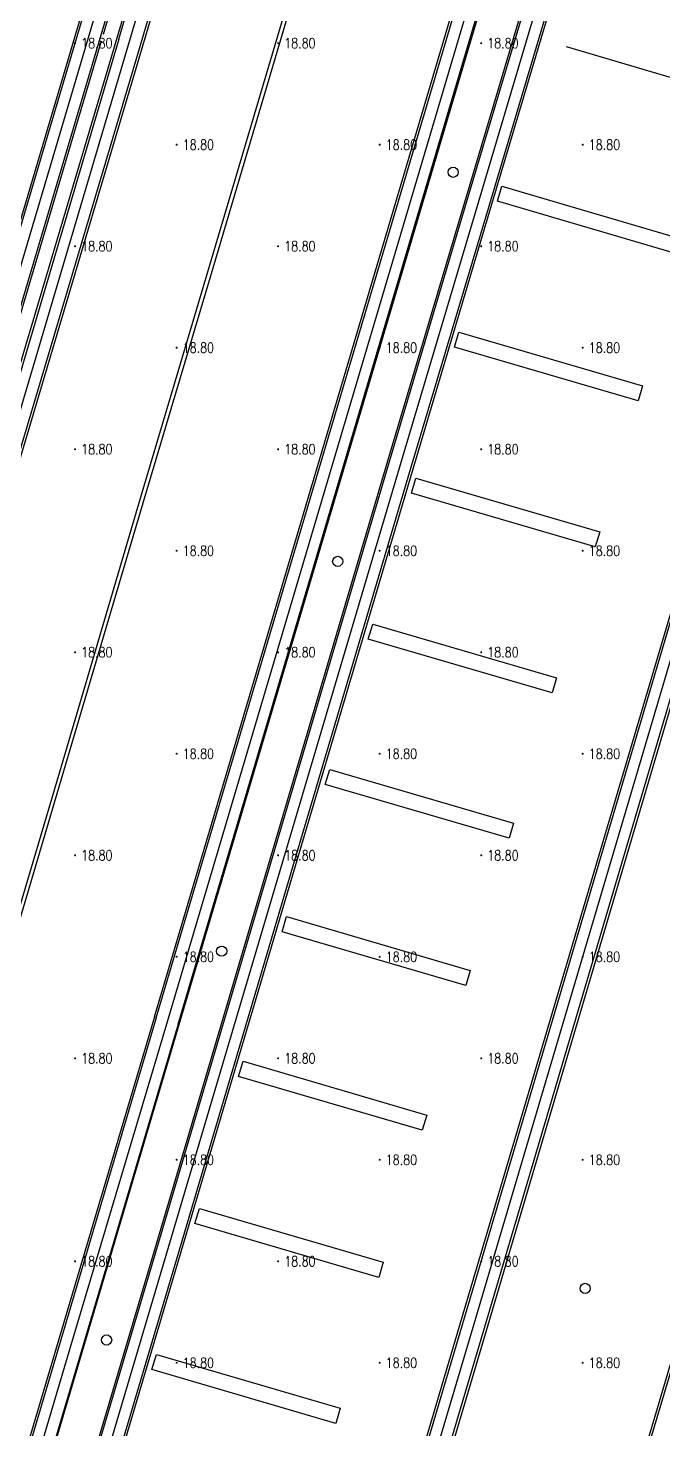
# Model space of a CAD drawing. Extents: x 404846 to 408477, y 3390929 to 3392894.
# Drawn here: x 405896.7 to 405959.3, y 3391987.9 to 3392125.9 of the extents above; entities that cross this region are included whole.
import ezdxf
from ezdxf.enums import TextEntityAlignment as Align

# ---------------------------------------------------------------- set-up
doc = ezdxf.new("R2010")
doc.units = 0
doc.header["$LTSCALE"] = 0.5
doc.layers.get('0').update_dxf_attribs({"linetype": 'CONTINUOUS'})
for name, color, linetype in [('3221', 6, 'CONTINUOUS'), ('FZTZ', 7, 'CONTINUOUS'), ('GCD', 1, 'CONTINUOUS'), ('GXYZ', 2, 'CONTINUOUS'), ('JMD', 6, 'CONTINUOUS'), ('SXSS', 5, 'CONTINUOUS'), ('ZBTZ', 3, 'CONTINUOUS')]:
    doc.layers.add(name, color=color, linetype=linetype)
doc.styles.add('HZ', font='rs.shx', dxfattribs={"width": 0.8, "bigfont": 'hztxt.shx'})
doc.linetypes.add('1161', pattern='A,0,[149,AAA.SHX,S=0.15,R=0,X=0,Y=0],-1.6', length=1.6)
doc.linetypes.add('444', pattern='A,4.5,[145,AAA.SHX,S=1,R=0,X=0,Y=1],4.5,-0.5,[146,AAA.SHX,S=1,R=0,X=0,Y=0],-0.5', length=10)

# ---------------------------------------------------------------- blocks, each defined once
blk = doc.blocks.new('GC200')
at = {"linetype": 'Continuous', "const_width": 0.2, "flags": 128}
blk.add_lwpolyline([(-0.1, 0, 1), (0.1, 0, 1)], format="xyb", close=True, dxfattribs=at)
blk = doc.blocks.new('gc188')
blk.add_circle((0, 0), 1)

msp = doc.modelspace()

# ---------------------------------------------------------------- linework, layer by layer
at = {"layer": '3221', "color": 6}
for points in [[(405812.06, 3391819.389, 18.742), (405824.646, 3391861.837, 19.077), (405833.059, 3391890.204, 18.908), (405848.63, 3391942.756, 19.147), (405863.416, 3391992.669, 18.859), (405883.655, 3392060.85, 18.859), (405902.681, 3392124.939, 19.255), (405913.812, 3392162.523, 19.067), (405916.975, 3392173.2, 18.935), (405887.252, 3392182.006, 18.935), (405884.088, 3392171.328, 19.067), (405872.96, 3392133.752, 19.255), (405853.937, 3392069.672, 18.859), (405833.698, 3392001.491, 18.859), (405818.907, 3391951.561, 19.147), (405803.336, 3391899.01, 18.908), (405794.925, 3391870.65, 19.077), (405782.339, 3391828.201, 18.742)], [(405815.869, 3391818.237, 18.754), (405823.12, 3391842.63, 18.876), (405829.335, 3391863.678, 19.052), (405836.903, 3391889.232, 18.718), (405871.136, 3392004.651, 18.83), (405880.742, 3392036.86, 18.858), (405920.749, 3392171.995, 18.895), (405950.473, 3392163.195, 18.895), (405910.467, 3392028.06, 18.858), (405900.843, 3391995.791, 18.83), (405866.624, 3391880.417, 18.718), (405859.062, 3391854.887, 19.052), (405852.843, 3391833.824, 18.876), (405845.585, 3391809.404, 18.754)], [(405956.729, 3392161.398, 18.927), (405941.127, 3392108.887, 18.738), (405933.382, 3392082.829, 18.777), (405910.571, 3392005.83, 18.647), (405901.442, 3391975.049, 18.79), (405894.062, 3391950.048, 18.764), (405883.561, 3391914.691, 18.764), (405862.385, 3391843.269, 18.779), (405851.78, 3391807.605, 18.92), (405881.47, 3391798.688, 18.775), (405892.099, 3391834.434, 18.593), (405913.28, 3391905.872, 18.605), (405923.779, 3391941.222, 18.764), (405931.169, 3391966.254, 18.79), (405940.292, 3391997.016, 18.647), (405963.105, 3392074.023, 18.777), (405970.842, 3392100.056, 18.738), (405986.445, 3392152.569, 18.927)]]:
    msp.add_polyline3d(points, close=True, dxfattribs=at)
at = {"layer": 'FZTZ', "linetype": 'Continuous', "flags": 128}
for points, elevation in [([(405943.401, 3392110.29), (405961.5, 3392104.991), (405961.065, 3392103.504), (405942.966, 3392108.803), (405943.401, 3392110.29)], 28.059), ([(405939.156, 3392095.917), (405957.255, 3392090.619), (405956.819, 3392089.132), (405938.721, 3392094.43), (405939.156, 3392095.917)], 28.017), ([(405934.936, 3392081.543), (405953.035, 3392076.244), (405952.599, 3392074.757), (405934.501, 3392080.056), (405934.936, 3392081.543)], 28.142), ([(405930.674, 3392067.156), (405948.772, 3392061.858), (405948.337, 3392060.371), (405930.238, 3392065.669), (405930.674, 3392067.156)], 28.217), ([(405926.438, 3392052.835), (405944.536, 3392047.536), (405944.101, 3392046.049), (405926.002, 3392051.348), (405926.438, 3392052.835)], 28.256), ([(405922.187, 3392038.333), (405940.285, 3392033.035), (405939.85, 3392031.548), (405921.751, 3392036.846), (405922.187, 3392038.333)], 28.256), ([(405917.898, 3392024.087), (405935.996, 3392018.789), (405935.561, 3392017.302), (405917.462, 3392022.6), (405917.898, 3392024.087)], 28.256), ([(405913.603, 3392009.578), (405931.702, 3392004.279), (405931.267, 3392002.792), (405913.168, 3392008.091), (405913.603, 3392009.578)], 28.256), ([(405909.367, 3391995.199), (405927.465, 3391989.9), (405927.03, 3391988.413), (405908.931, 3391993.712), (405909.367, 3391995.199)], 28.256)]:
    msp.add_lwpolyline(points, close=True, dxfattribs=dict(at, elevation=elevation))
at = {"layer": 'JMD', "linetype": '444', "elevation": 20.943, "flags": 128}
msp.add_lwpolyline([(405949.743, 3392124.042), (405962.946, 3392120.136)], dxfattribs=at)
at = {"layer": 'SXSS', "linetype": 'Continuous', "elevation": 18.955, "flags": 128}
for points in [[(405923.337, 3392131.02), (405923.084, 3392131.095), (405914.316, 3392101.493), (405907.932, 3392080.089), (405899.811, 3392052.569), (405890.244, 3392020.321)], [(405890.627, 3392020.207), (405900.194, 3392052.456), (405908.316, 3392079.975), (405914.7, 3392101.379), (405923.467, 3392130.981), (405923.337, 3392131.02)]]:
    msp.add_lwpolyline(points, dxfattribs=at)
at = {"layer": 'ZBTZ', "linetype": '1161', "flags": 128}
for points, elevation in [([(405904.141, 3392125.271), (405913.115, 3392155.665), (405918.773, 3392174.613), (405920.089, 3392174.22), (405914.432, 3392155.274), (405905.469, 3392124.878)], 19.105), ([(405882.585, 3392061.167), (405901.612, 3392125.256), (405912.742, 3392162.84), (405915.826, 3392173.249), (405917.954, 3392172.618), (405914.87, 3392162.21), (405903.74, 3392124.625), (405884.713, 3392060.535)], 19.03), ([(405905.664, 3392124.773), (405914.623, 3392155.216), (405919.647, 3392172.118), (405921.75, 3392171.492), (405916.727, 3392154.594), (405907.769, 3392124.154)], 19.105), ([(405911.501, 3392027.754), (405944.693, 3392139.873), (405951.393, 3392162.732), (405949.325, 3392163.339), (405942.716, 3392140.84)], 18.926), ([(405987.426, 3392154.296), (405988.256, 3392154.061), (405987.701, 3392152.195), (405972.098, 3392099.682), (405964.35, 3392073.654), (405941.575, 3391996.636), (405932.452, 3391965.874), (405925.063, 3391940.843), (405914.546, 3391905.496), (405893.36, 3391834.059), (405882.783, 3391798.487), (405881.182, 3391793.167), (405898.827, 3391787.909), (405900.434, 3391793.268), (405913.725, 3391838.099), (405921.753, 3391865.142), (405930.603, 3391894.954), (405936.421, 3391914.656), (405944.093, 3391940.61), (405952.31, 3391968.311), (405958.458, 3391989.014), (405962.656, 3392003.215), (405967.377, 3392019.116), (405970.826, 3392030.729), (405975.197, 3392045.549), (405981.264, 3392066.027), (405987.919, 3392088.321), (406005.319, 3392146.968), (406005.822, 3392148.818), (406006.771, 3392148.528)], 18.806), ([(405969.767, 3392100.375), (405962.03, 3392074.342), (405939.267, 3391997.32), (405930.144, 3391966.557), (405922.754, 3391941.525), (405912.255, 3391906.176), (405891.222, 3391835.239), (405880.549, 3391799.381), (405882.634, 3391798.761), (405893.174, 3391834.115), (405914.354, 3391905.553), (405924.853, 3391940.903), (405932.227, 3391965.941), (405941.349, 3391996.703), (405964.113, 3392073.724), (405971.89, 3392099.744), (405987.431, 3392152.048), (405985.347, 3392152.667), (405974.523, 3392116.24)], 18.738), ([(405909.347, 3392028.357), (405942.716, 3392140.84)], 18.873), ([(405969.567, 3392100.435), (405961.83, 3392074.402), (405939.016, 3391997.394), (405929.942, 3391966.617), (405922.562, 3391941.584), (405912.063, 3391906.233), (405890.985, 3391835.141), (405880.275, 3391799.233), (405878.67, 3391793.899), (405851.551, 3391801.953), (405853.117, 3391807.318), (405863.692, 3391842.881), (405884.793, 3391914.325), (405895.324, 3391949.676), (405902.704, 3391974.676), (405911.832, 3392005.456), (405934.662, 3392082.449), (405942.406, 3392108.507), (405951.666, 3392139.637), (405966.329, 3392135.276)], 18.776), ([(405882.416, 3392061.217), (405901.442, 3392125.306), (405904.865, 3392136.865)], 19.104), ([(405911.215, 3392135), (405908.004, 3392124.084)], 19.276), ([(405909.169, 3392028.456), (405938.371, 3392126.996)], 18.872), ([(405905.469, 3392124.878), (405893.696, 3392085.275), (405884.878, 3392055.411), (405879.452, 3392037.244)], 18.981), ([(405905.664, 3392124.773), (405893.935, 3392085.204), (405885.073, 3392055.366), (405879.685, 3392037.174)], 18.981), ([(405907.769, 3392124.154), (405896.012, 3392084.587), (405887.15, 3392054.75), (405881.769, 3392036.555)], 18.981), ([(405908.004, 3392124.084), (405896.247, 3392084.517), (405887.385, 3392054.68), (405881.999, 3392036.486)], 18.981), ([(405903.928, 3392124.57), (405884.9, 3392060.48)], 19.057), ([(405909.169, 3392028.456), (405899.607, 3391996.159)], 18.844), ([(405909.347, 3392028.357), (405899.803, 3391996.101)], 18.844), ([(405911.501, 3392027.754), (405901.952, 3391995.465)], 18.844), ([(405899.607, 3391996.159), (405865.391, 3391880.783)], 18.774), ([(405899.803, 3391996.101), (405865.588, 3391880.724)], 18.774), ([(405901.952, 3391995.465), (405867.728, 3391880.09)], 18.774)]:
    msp.add_lwpolyline(points, dxfattribs=dict(at, elevation=elevation))
for points, elevation in [([(405946.301, 3392144.807), (405952.27, 3392164.669), (405956.031, 3392163.586), (405939.874, 3392109.26), (405932.129, 3392083.201), (405909.39, 3392006.181), (405900.261, 3391975.399), (405892.881, 3391950.397), (405882.367, 3391915.045), (405861.227, 3391843.614), (405850.072, 3391806.101), (405846.312, 3391807.187), (405854.117, 3391833.447), (405860.336, 3391854.51), (405867.897, 3391880.04), (405867.898, 3391880.039), (405902.064, 3391995.432), (405911.613, 3392027.721), (405944.842, 3392139.829), (405946.301, 3392144.807)], 18.838), ([(405942.197, 3392108.569), (405957.725, 3392160.831), (405955.627, 3392161.454), (405940.04, 3392109.21), (405932.295, 3392083.151), (405909.527, 3392006.14), (405900.399, 3391975.358), (405893.016, 3391950.359), (405882.515, 3391915.001), (405861.375, 3391843.57), (405850.864, 3391808.222), (405852.966, 3391807.597), (405863.477, 3391842.945), (405884.574, 3391914.39), (405895.125, 3391949.735), (405902.505, 3391974.735), (405911.633, 3392005.515), (405934.444, 3392082.514), (405942.197, 3392108.569)], 18.787), ([(405981.508, 3392065.955), (405975.441, 3392045.477), (405971.071, 3392030.656), (405967.621, 3392019.043), (405962.9, 3392003.142), (405958.651, 3391988.957), (405952.504, 3391968.253), (405944.287, 3391940.552), (405936.615, 3391914.599), (405930.815, 3391894.891), (405921.964, 3391865.079), (405900.686, 3391793.405), (405902.771, 3391792.787), (405924.027, 3391864.468), (405932.877, 3391894.278), (405938.739, 3391913.969), (405946.39, 3391939.929), (405954.608, 3391967.629), (405960.755, 3391988.332), (405964.984, 3392002.525), (405969.705, 3392018.425), (405973.155, 3392030.04), (405977.525, 3392044.861), (405983.592, 3392065.337), (405990.259, 3392087.627), (406007.591, 3392146.048), (406005.468, 3392146.678), (405988.136, 3392088.256), (405981.508, 3392065.955)], 18.839)]:
    msp.add_lwpolyline(points, close=True, dxfattribs=dict(at, elevation=elevation))

# ---------------------------------------------------------------- block references
at = {"layer": 'GCD', "linetype": 'Continuous'}
ref = msp.add_blockref('GC200', (405901.358, 3392124.379, 18.8), dxfattribs=dict(at, xscale=0.5, yscale=0.5, zscale=0.5))
ref.add_attrib('height', '18.80', dxfattribs={"linetype": 'Continuous', "height": 1, "style": 'HZ', "width": 0.8}).set_placement((405901.958, 3392124.379, 18.8), align=Align.MIDDLE_LEFT)
ref = msp.add_blockref('GC200', (405921.358, 3392124.379, 18.8), dxfattribs=dict(at, xscale=0.5, yscale=0.5, zscale=0.5))
ref.add_attrib('height', '18.80', dxfattribs={"linetype": 'Continuous', "height": 1, "style": 'HZ', "width": 0.8}).set_placement((405921.958, 3392124.379, 18.8), align=Align.MIDDLE_LEFT)
ref = msp.add_blockref('GC200', (405941.358, 3392124.379, 18.8), dxfattribs=dict(at, xscale=0.5, yscale=0.5, zscale=0.5))
ref.add_attrib('height', '18.80', dxfattribs={"linetype": 'Continuous', "height": 1, "style": 'HZ', "width": 0.8}).set_placement((405941.958, 3392124.379, 18.8), align=Align.MIDDLE_LEFT)
ref = msp.add_blockref('GC200', (405911.358, 3392114.379, 18.8), dxfattribs=dict(at, xscale=0.5, yscale=0.5, zscale=0.5))
ref.add_attrib('height', '18.80', dxfattribs={"linetype": 'Continuous', "height": 1, "style": 'HZ', "width": 0.8}).set_placement((405911.958, 3392114.379, 18.8), align=Align.MIDDLE_LEFT)
ref = msp.add_blockref('GC200', (405931.358, 3392114.379, 18.8), dxfattribs=dict(at, xscale=0.5, yscale=0.5, zscale=0.5))
ref.add_attrib('height', '18.80', dxfattribs={"linetype": 'Continuous', "height": 1, "style": 'HZ', "width": 0.8}).set_placement((405931.958, 3392114.379, 18.8), align=Align.MIDDLE_LEFT)
ref = msp.add_blockref('GC200', (405951.358, 3392114.379, 18.8), dxfattribs=dict(at, xscale=0.5, yscale=0.5, zscale=0.5))
ref.add_attrib('height', '18.80', dxfattribs={"linetype": 'Continuous', "height": 1, "style": 'HZ', "width": 0.8}).set_placement((405951.958, 3392114.379, 18.8), align=Align.MIDDLE_LEFT)
ref = msp.add_blockref('GC200', (405901.358, 3392104.379, 18.8), dxfattribs=dict(at, xscale=0.5, yscale=0.5, zscale=0.5))
ref.add_attrib('height', '18.80', dxfattribs={"linetype": 'Continuous', "height": 1, "style": 'HZ', "width": 0.8}).set_placement((405901.958, 3392104.379, 18.8), align=Align.MIDDLE_LEFT)
ref = msp.add_blockref('GC200', (405921.358, 3392104.379, 18.8), dxfattribs=dict(at, xscale=0.5, yscale=0.5, zscale=0.5))
ref.add_attrib('height', '18.80', dxfattribs={"linetype": 'Continuous', "height": 1, "style": 'HZ', "width": 0.8}).set_placement((405921.958, 3392104.379, 18.8), align=Align.MIDDLE_LEFT)
ref = msp.add_blockref('GC200', (405941.358, 3392104.379, 18.8), dxfattribs=dict(at, xscale=0.5, yscale=0.5, zscale=0.5))
ref.add_attrib('height', '18.80', dxfattribs={"linetype": 'Continuous', "height": 1, "style": 'HZ', "width": 0.8}).set_placement((405941.958, 3392104.379, 18.8), align=Align.MIDDLE_LEFT)
ref = msp.add_blockref('GC200', (405911.358, 3392094.379, 18.8), dxfattribs=dict(at, xscale=0.5, yscale=0.5, zscale=0.5))
ref.add_attrib('height', '18.80', dxfattribs={"linetype": 'Continuous', "height": 1, "style": 'HZ', "width": 0.8}).set_placement((405911.958, 3392094.379, 18.8), align=Align.MIDDLE_LEFT)
ref = msp.add_blockref('GC200', (405931.358, 3392094.379, 18.8), dxfattribs=dict(at, xscale=0.5, yscale=0.5, zscale=0.5))
ref.add_attrib('height', '18.80', dxfattribs={"linetype": 'Continuous', "height": 1, "style": 'HZ', "width": 0.8}).set_placement((405931.958, 3392094.379, 18.8), align=Align.MIDDLE_LEFT)
ref = msp.add_blockref('GC200', (405951.358, 3392094.379, 18.8), dxfattribs=dict(at, xscale=0.5, yscale=0.5, zscale=0.5))
ref.add_attrib('height', '18.80', dxfattribs={"linetype": 'Continuous', "height": 1, "style": 'HZ', "width": 0.8}).set_placement((405951.958, 3392094.379, 18.8), align=Align.MIDDLE_LEFT)
ref = msp.add_blockref('GC200', (405901.358, 3392084.379, 18.8), dxfattribs=dict(at, xscale=0.5, yscale=0.5, zscale=0.5))
ref.add_attrib('height', '18.80', dxfattribs={"linetype": 'Continuous', "height": 1, "style": 'HZ', "width": 0.8}).set_placement((405901.958, 3392084.379, 18.8), align=Align.MIDDLE_LEFT)
ref = msp.add_blockref('GC200', (405921.358, 3392084.379, 18.8), dxfattribs=dict(at, xscale=0.5, yscale=0.5, zscale=0.5))
ref.add_attrib('height', '18.80', dxfattribs={"linetype": 'Continuous', "height": 1, "style": 'HZ', "width": 0.8}).set_placement((405921.958, 3392084.379, 18.8), align=Align.MIDDLE_LEFT)
ref = msp.add_blockref('GC200', (405941.358, 3392084.379, 18.8), dxfattribs=dict(at, xscale=0.5, yscale=0.5, zscale=0.5))
ref.add_attrib('height', '18.80', dxfattribs={"linetype": 'Continuous', "height": 1, "style": 'HZ', "width": 0.8}).set_placement((405941.958, 3392084.379, 18.8), align=Align.MIDDLE_LEFT)
ref = msp.add_blockref('GC200', (405911.358, 3392074.379, 18.8), dxfattribs=dict(at, xscale=0.5, yscale=0.5, zscale=0.5))
ref.add_attrib('height', '18.80', dxfattribs={"linetype": 'Continuous', "height": 1, "style": 'HZ', "width": 0.8}).set_placement((405911.958, 3392074.379, 18.8), align=Align.MIDDLE_LEFT)
ref = msp.add_blockref('GC200', (405931.358, 3392074.379, 18.8), dxfattribs=dict(at, xscale=0.5, yscale=0.5, zscale=0.5))
ref.add_attrib('height', '18.80', dxfattribs={"linetype": 'Continuous', "height": 1, "style": 'HZ', "width": 0.8}).set_placement((405931.958, 3392074.379, 18.8), align=Align.MIDDLE_LEFT)
ref = msp.add_blockref('GC200', (405951.358, 3392074.379, 18.8), dxfattribs=dict(at, xscale=0.5, yscale=0.5, zscale=0.5))
ref.add_attrib('height', '18.80', dxfattribs={"linetype": 'Continuous', "height": 1, "style": 'HZ', "width": 0.8}).set_placement((405951.958, 3392074.379, 18.8), align=Align.MIDDLE_LEFT)
ref = msp.add_blockref('GC200', (405901.358, 3392064.379, 18.8), dxfattribs=dict(at, xscale=0.5, yscale=0.5, zscale=0.5))
ref.add_attrib('height', '18.80', dxfattribs={"linetype": 'Continuous', "height": 1, "style": 'HZ', "width": 0.8}).set_placement((405901.958, 3392064.379, 18.8), align=Align.MIDDLE_LEFT)
ref = msp.add_blockref('GC200', (405921.358, 3392064.379, 18.8), dxfattribs=dict(at, xscale=0.5, yscale=0.5, zscale=0.5))
ref.add_attrib('height', '18.80', dxfattribs={"linetype": 'Continuous', "height": 1, "style": 'HZ', "width": 0.8}).set_placement((405921.958, 3392064.379, 18.8), align=Align.MIDDLE_LEFT)
ref = msp.add_blockref('GC200', (405941.358, 3392064.379, 18.8), dxfattribs=dict(at, xscale=0.5, yscale=0.5, zscale=0.5))
ref.add_attrib('height', '18.80', dxfattribs={"linetype": 'Continuous', "height": 1, "style": 'HZ', "width": 0.8}).set_placement((405941.958, 3392064.379, 18.8), align=Align.MIDDLE_LEFT)
ref = msp.add_blockref('GC200', (405911.358, 3392054.379, 18.8), dxfattribs=dict(at, xscale=0.5, yscale=0.5, zscale=0.5))
ref.add_attrib('height', '18.80', dxfattribs={"linetype": 'Continuous', "height": 1, "style": 'HZ', "width": 0.8}).set_placement((405911.958, 3392054.379, 18.8), align=Align.MIDDLE_LEFT)
ref = msp.add_blockref('GC200', (405931.358, 3392054.379, 18.8), dxfattribs=dict(at, xscale=0.5, yscale=0.5, zscale=0.5))
ref.add_attrib('height', '18.80', dxfattribs={"linetype": 'Continuous', "height": 1, "style": 'HZ', "width": 0.8}).set_placement((405931.958, 3392054.379, 18.8), align=Align.MIDDLE_LEFT)
ref = msp.add_blockref('GC200', (405951.358, 3392054.379, 18.8), dxfattribs=dict(at, xscale=0.5, yscale=0.5, zscale=0.5))
ref.add_attrib('height', '18.80', dxfattribs={"linetype": 'Continuous', "height": 1, "style": 'HZ', "width": 0.8}).set_placement((405951.958, 3392054.379, 18.8), align=Align.MIDDLE_LEFT)
ref = msp.add_blockref('GC200', (405901.358, 3392044.379, 18.8), dxfattribs=dict(at, xscale=0.5, yscale=0.5, zscale=0.5))
ref.add_attrib('height', '18.80', dxfattribs={"linetype": 'Continuous', "height": 1, "style": 'HZ', "width": 0.8}).set_placement((405901.958, 3392044.379, 18.8), align=Align.MIDDLE_LEFT)
ref = msp.add_blockref('GC200', (405921.358, 3392044.379, 18.8), dxfattribs=dict(at, xscale=0.5, yscale=0.5, zscale=0.5))
ref.add_attrib('height', '18.80', dxfattribs={"linetype": 'Continuous', "height": 1, "style": 'HZ', "width": 0.8}).set_placement((405921.958, 3392044.379, 18.8), align=Align.MIDDLE_LEFT)
ref = msp.add_blockref('GC200', (405941.358, 3392044.379, 18.8), dxfattribs=dict(at, xscale=0.5, yscale=0.5, zscale=0.5))
ref.add_attrib('height', '18.80', dxfattribs={"linetype": 'Continuous', "height": 1, "style": 'HZ', "width": 0.8}).set_placement((405941.958, 3392044.379, 18.8), align=Align.MIDDLE_LEFT)
ref = msp.add_blockref('GC200', (405911.358, 3392034.379, 18.8), dxfattribs=dict(at, xscale=0.5, yscale=0.5, zscale=0.5))
ref.add_attrib('height', '18.80', dxfattribs={"linetype": 'Continuous', "height": 1, "style": 'HZ', "width": 0.8}).set_placement((405911.958, 3392034.379, 18.8), align=Align.MIDDLE_LEFT)
ref = msp.add_blockref('GC200', (405931.358, 3392034.379, 18.8), dxfattribs=dict(at, xscale=0.5, yscale=0.5, zscale=0.5))
ref.add_attrib('height', '18.80', dxfattribs={"linetype": 'Continuous', "height": 1, "style": 'HZ', "width": 0.8}).set_placement((405931.958, 3392034.379, 18.8), align=Align.MIDDLE_LEFT)
ref = msp.add_blockref('GC200', (405951.358, 3392034.379, 18.8), dxfattribs=dict(at, xscale=0.5, yscale=0.5, zscale=0.5))
ref.add_attrib('height', '18.80', dxfattribs={"linetype": 'Continuous', "height": 1, "style": 'HZ', "width": 0.8}).set_placement((405951.958, 3392034.379, 18.8), align=Align.MIDDLE_LEFT)
ref = msp.add_blockref('GC200', (405901.358, 3392024.379, 18.8), dxfattribs=dict(at, xscale=0.5, yscale=0.5, zscale=0.5))
ref.add_attrib('height', '18.80', dxfattribs={"linetype": 'Continuous', "height": 1, "style": 'HZ', "width": 0.8}).set_placement((405901.958, 3392024.379, 18.8), align=Align.MIDDLE_LEFT)
ref = msp.add_blockref('GC200', (405921.358, 3392024.379, 18.8), dxfattribs=dict(at, xscale=0.5, yscale=0.5, zscale=0.5))
ref.add_attrib('height', '18.80', dxfattribs={"linetype": 'Continuous', "height": 1, "style": 'HZ', "width": 0.8}).set_placement((405921.958, 3392024.379, 18.8), align=Align.MIDDLE_LEFT)
ref = msp.add_blockref('GC200', (405941.358, 3392024.379, 18.8), dxfattribs=dict(at, xscale=0.5, yscale=0.5, zscale=0.5))
ref.add_attrib('height', '18.80', dxfattribs={"linetype": 'Continuous', "height": 1, "style": 'HZ', "width": 0.8}).set_placement((405941.958, 3392024.379, 18.8), align=Align.MIDDLE_LEFT)
ref = msp.add_blockref('GC200', (405911.358, 3392014.379, 18.8), dxfattribs=dict(at, xscale=0.5, yscale=0.5, zscale=0.5))
ref.add_attrib('height', '18.80', dxfattribs={"linetype": 'Continuous', "height": 1, "style": 'HZ', "width": 0.8}).set_placement((405911.958, 3392014.379, 18.8), align=Align.MIDDLE_LEFT)
ref = msp.add_blockref('GC200', (405931.358, 3392014.379, 18.8), dxfattribs=dict(at, xscale=0.5, yscale=0.5, zscale=0.5))
ref.add_attrib('height', '18.80', dxfattribs={"linetype": 'Continuous', "height": 1, "style": 'HZ', "width": 0.8}).set_placement((405931.958, 3392014.379, 18.8), align=Align.MIDDLE_LEFT)
ref = msp.add_blockref('GC200', (405951.358, 3392014.379, 18.8), dxfattribs=dict(at, xscale=0.5, yscale=0.5, zscale=0.5))
ref.add_attrib('height', '18.80', dxfattribs={"linetype": 'Continuous', "height": 1, "style": 'HZ', "width": 0.8}).set_placement((405951.958, 3392014.379, 18.8), align=Align.MIDDLE_LEFT)
ref = msp.add_blockref('GC200', (405901.358, 3392004.379, 18.8), dxfattribs=dict(at, xscale=0.5, yscale=0.5, zscale=0.5))
ref.add_attrib('height', '18.80', dxfattribs={"linetype": 'Continuous', "height": 1, "style": 'HZ', "width": 0.8}).set_placement((405901.958, 3392004.379, 18.8), align=Align.MIDDLE_LEFT)
ref = msp.add_blockref('GC200', (405901.358, 3392004.379, 18.8), dxfattribs=dict(at, xscale=0.5, yscale=0.5, zscale=0.5))
ref.add_attrib('height', '18.80', dxfattribs={"linetype": 'Continuous', "height": 1, "style": 'HZ', "width": 0.8}).set_placement((405901.958, 3392004.379, 18.8), align=Align.MIDDLE_LEFT)
ref = msp.add_blockref('GC200', (405921.358, 3392004.379, 18.8), dxfattribs=dict(at, xscale=0.5, yscale=0.5, zscale=0.5))
ref.add_attrib('height', '18.80', dxfattribs={"linetype": 'Continuous', "height": 1, "style": 'HZ', "width": 0.8}).set_placement((405921.958, 3392004.379, 18.8), align=Align.MIDDLE_LEFT)
ref = msp.add_blockref('GC200', (405941.358, 3392004.379, 18.8), dxfattribs=dict(at, xscale=0.5, yscale=0.5, zscale=0.5))
ref.add_attrib('height', '18.80', dxfattribs={"linetype": 'Continuous', "height": 1, "style": 'HZ', "width": 0.8}).set_placement((405941.958, 3392004.379, 18.8), align=Align.MIDDLE_LEFT)
ref = msp.add_blockref('GC200', (405911.358, 3391994.379, 18.8), dxfattribs=dict(at, xscale=0.5, yscale=0.5, zscale=0.5))
ref.add_attrib('height', '18.80', dxfattribs={"linetype": 'Continuous', "height": 1, "style": 'HZ', "width": 0.8}).set_placement((405911.958, 3391994.379, 18.8), align=Align.MIDDLE_LEFT)
ref = msp.add_blockref('GC200', (405931.358, 3391994.379, 18.8), dxfattribs=dict(at, xscale=0.5, yscale=0.5, zscale=0.5))
ref.add_attrib('height', '18.80', dxfattribs={"linetype": 'Continuous', "height": 1, "style": 'HZ', "width": 0.8}).set_placement((405931.958, 3391994.379, 18.8), align=Align.MIDDLE_LEFT)
ref = msp.add_blockref('GC200', (405951.358, 3391994.379, 18.8), dxfattribs=dict(at, xscale=0.5, yscale=0.5, zscale=0.5))
ref.add_attrib('height', '18.80', dxfattribs={"linetype": 'Continuous', "height": 1, "style": 'HZ', "width": 0.8}).set_placement((405951.958, 3391994.379, 18.8), align=Align.MIDDLE_LEFT)
at = {"layer": 'GXYZ', "linetype": 'Continuous', "xscale": 0.5, "yscale": 0.5}
for p in [(405938.596, 3392111.66, 19.026), (405927.228, 3392073.332, 18.937), (405915.795, 3392034.934, 19.02), (405951.609, 3392001.716, 18.705), (405904.461, 3391996.627, 18.656)]:
    msp.add_blockref('gc188', p, dxfattribs=at)

doc.saveas('drawing.dxf')
